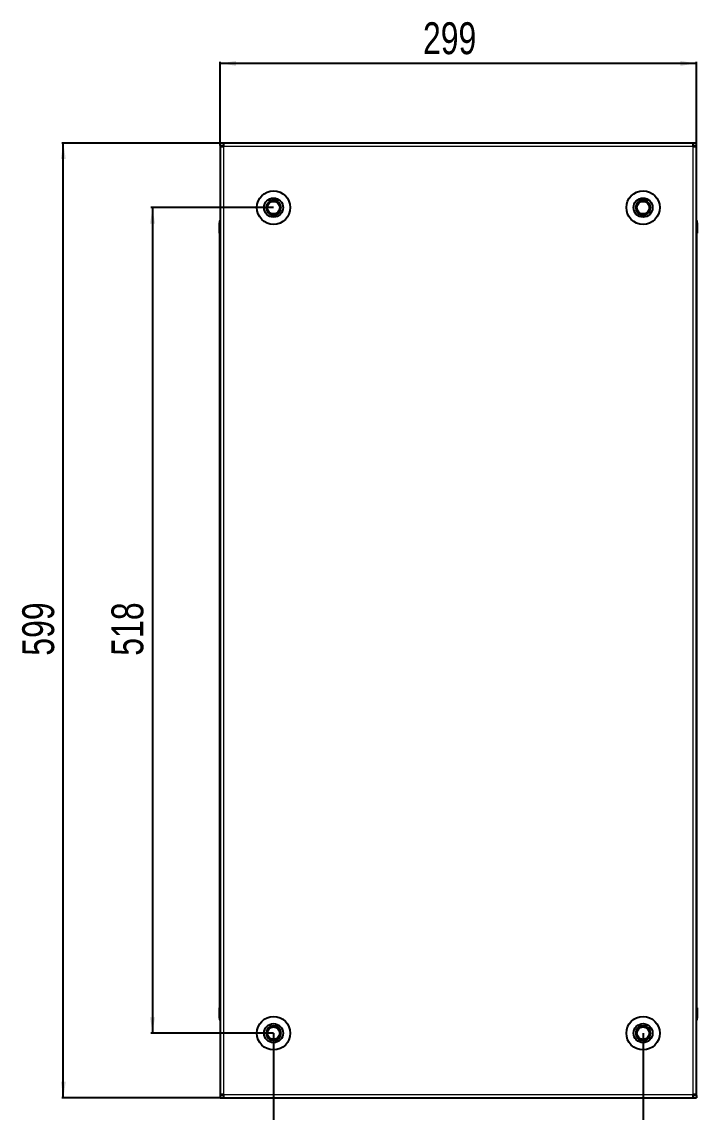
# Model space of a CAD drawing. Header units: millimetres. Extents: x 1014 to 2255, y 29 to 1140.
# Drawn here: x 1014 to 1438, y 385 to 1069 of the extents above; entities that cross this region are included whole.
import ezdxf

# ---------------------------------------------------------------- set-up
doc = ezdxf.new("R2010")
doc.units = ezdxf.units.MM
doc.layers.add('FORMAT', color=7, linetype='Continuous')
doc.styles.add('SLDTEXTSTYLE0', font='TXT', dxfattribs={"width": 0.75})
doc.dimstyles.new('SLDDIMSTYLE0', dxfattribs={"dimtxt": 20, "dimasz": 10, "dimexe": 0, "dimexo": 0.0625, "dimgap": 5, "dimtad": 2, "dimdec": 1, "dimrnd": 1e-09, "dimzin": 12, "dimdsep": 46, "dimtxsty": 'SLDTEXTSTYLE0', "dimsah": 1, "dimcen": 0.09, "dimadec": 0, "dimazin": 3, "dimtfac": 1, "dimtofl": 0, "dimtmove": 0, "dimatfit": 3, "dimfxl": 0, "dimfrac": 2, "dimtolj": 1, "dimtzin": 12, "dimarcsym": 0})

# ---------------------------------------------------------------- blocks, each defined once
blk = doc.blocks.new('_D')
at = {"layer": 'FORMAT'}
for p, q in [((1138.65, 993.07), (1039.15, 993.07)), ((1040.15, 394.07), (1040.15, 993.07)), ((1138.65, 394.07), (1039.15, 394.07))]:
    blk.add_line(p, q, dxfattribs=at)
for points in [[(1040.15, 993.07), (1038.62, 983.07), (1041.69, 983.07)], [(1040.15, 394.07), (1041.69, 404.07), (1038.62, 404.07)]]:
    blk.add_solid(points, dxfattribs=at)
at = {"layer": 'FORMAT', "insert": (1014.37, 671.4), "char_height": 20, "attachment_point": 1, "rotation": 90, "style": 'SLDTEXTSTYLE0'}
blk.add_mtext('599', dxfattribs=at)
blk = doc.blocks.new('_D_1')
at = {"layer": 'FORMAT'}
for p, q in [((1138.66, 993.08), (1138.66, 1044.07)), ((1437.66, 1043.07), (1138.66, 1043.07)), ((1437.66, 993.08), (1437.66, 1044.07))]:
    blk.add_line(p, q, dxfattribs=at)
for points in [[(1138.66, 1043.07), (1148.66, 1041.53), (1148.66, 1044.61)], [(1437.66, 1043.07), (1427.66, 1044.61), (1427.66, 1041.53)]]:
    blk.add_solid(points, dxfattribs=at)
at = {"layer": 'FORMAT', "insert": (1265.99, 1068.85), "char_height": 20, "attachment_point": 1, "style": 'SLDTEXTSTYLE0'}
blk.add_mtext('299', dxfattribs=at)
blk = doc.blocks.new('_D_2')
at = {"layer": 'FORMAT'}
for p, q in [((1172.16, 434.56), (1172.16, 343.07)), ((1404.16, 434.56), (1404.16, 343.07)), ((1172.16, 344.07), (1404.16, 344.07))]:
    blk.add_line(p, q, dxfattribs=at)
for points in [[(1172.16, 344.07), (1182.16, 342.53), (1182.16, 345.61)], [(1404.16, 344.07), (1394.16, 345.61), (1394.16, 342.53)]]:
    blk.add_solid(points, dxfattribs=at)
at = {"layer": 'FORMAT', "insert": (1265.99, 369.85), "char_height": 20, "attachment_point": 1, "style": 'SLDTEXTSTYLE0'}
blk.add_mtext('232', dxfattribs=at)
blk = doc.blocks.new('_D_3')
at = {"layer": 'FORMAT'}
for p, q in [((1172.15, 952.57), (1095.15, 952.57)), ((1096.15, 952.57), (1096.15, 434.57)), ((1172.15, 434.57), (1095.15, 434.57))]:
    blk.add_line(p, q, dxfattribs=at)
for points in [[(1096.15, 952.57), (1094.62, 942.57), (1097.69, 942.57)], [(1096.15, 434.57), (1097.69, 444.57), (1094.62, 444.57)]]:
    blk.add_solid(points, dxfattribs=at)
at = {"layer": 'FORMAT', "insert": (1070.37, 671.4), "char_height": 20, "attachment_point": 1, "rotation": 90, "style": 'SLDTEXTSTYLE0'}
blk.add_mtext('518', dxfattribs=at)

msp = doc.modelspace()

# ---------------------------------------------------------------- linework, layer by layer
at = {"color": 7, "linetype": 'Continuous', "lineweight": 25}
for p, q in [((1140.76, 993.07), (1138.66, 993.07)), ((1138.66, 991.57), (1138.66, 993.07)), ((1435.56, 993.07), (1140.76, 993.07)), ((1140.76, 993.07), (1140.76, 990.97)), ((1435.56, 990.97), (1435.56, 993.07)), ((1437.66, 993.07), (1435.56, 993.07)), ((1437.66, 991.57), (1437.66, 993.07)), ((1138.66, 991.57), (1140.76, 991.57)), ((1138.66, 991.57), (1138.66, 990.97)), ((1138.66, 990.97), (1138.66, 396.17)), ((1138.66, 990.97), (1140.76, 990.97)), ((1435.56, 991.57), (1437.66, 991.57)), ((1435.56, 990.97), (1437.66, 990.97)), ((1437.66, 990.97), (1437.66, 991.57)), ((1437.66, 396.17), (1437.66, 990.97)), ((1437.66, 944.39), (1437.66, 944.39)), ((1138.15, 943.07), (1138.15, 936.57)), ((1138.16, 936.57), (1138.16, 943.07)), ((1438.16, 943.07), (1438.16, 936.57)), ((1438.16, 936.57), (1438.16, 943.07)), ((1138.15, 936.57), (1138.16, 936.57)), ((1138.66, 936.57), (1138.16, 936.57)), ((1138.31, 936.57), (1138.31, 450.57)), ((1437.66, 936.57), (1438.16, 936.57)), ((1438.01, 450.57), (1438.01, 936.57)), ((1438.16, 936.57), (1438.16, 936.57)), ((1438.16, 936.57), (1438.16, 936.57)), ((1138.15, 444.07), (1138.15, 450.57)), ((1138.15, 450.57), (1138.16, 450.57)), ((1138.16, 450.57), (1138.16, 450.57)), ((1138.16, 450.57), (1138.16, 444.07)), ((1138.65, 450.57), (1138.16, 450.57)), ((1437.66, 450.57), (1438.16, 450.57)), ((1438.16, 450.57), (1438.16, 450.57)), ((1438.16, 444.07), (1438.16, 450.57)), ((1438.16, 450.57), (1438.16, 444.07)), ((1138.65, 442.75), (1138.65, 442.75)), ((1140.76, 396.17), (1138.66, 396.17)), ((1138.66, 396.17), (1138.66, 395.57)), ((1138.66, 395.57), (1138.66, 394.07)), ((1140.76, 395.57), (1138.66, 395.57)), ((1138.66, 394.07), (1140.76, 394.07)), ((1140.76, 396.17), (1140.76, 394.07)), ((1140.76, 394.07), (1435.56, 394.07)), ((1437.66, 396.17), (1435.56, 396.17)), ((1435.56, 394.07), (1435.56, 396.17)), ((1437.66, 395.57), (1435.56, 395.57)), ((1435.56, 394.07), (1437.66, 394.07)), ((1437.66, 395.57), (1437.66, 396.17)), ((1437.66, 395.57), (1437.66, 394.07))]:
    msp.add_line(p, q, dxfattribs=at)
at = {"color": 8, "linetype": 'Continuous', "lineweight": 18}
for p, q in [((1435.56, 990.97), (1140.76, 990.97)), ((1140.76, 990.97), (1140.76, 396.17)), ((1435.56, 396.17), (1435.56, 990.97)), ((1138.66, 943.07), (1138.16, 943.07)), ((1437.66, 943.07), (1438.16, 943.07)), ((1138.66, 444.07), (1138.16, 444.07)), ((1437.66, 444.07), (1438.16, 444.07)), ((1140.76, 396.17), (1435.56, 396.17))]:
    msp.add_line(p, q, dxfattribs=at)
at = {"color": 7, "linetype": 'Continuous', "lineweight": 25}
for centre, radius in [((1172.16, 952.57), 10.5), ((1172.16, 952.57), 6), ((1404.16, 952.57), 10.5), ((1404.16, 952.57), 6), ((1172.16, 952.57), 3.9), ((1404.16, 952.57), 3.9), ((1172.16, 434.57), 10.5), ((1404.16, 434.57), 10.5), ((1172.16, 434.57), 6), ((1172.16, 434.57), 3.9), ((1404.16, 434.57), 6), ((1404.16, 434.57), 3.9)]:
    msp.add_circle(centre, radius, dxfattribs=at)
for centre, radius, start, end in [((1172.16, 952.57), 4.62, 120, 180), ((1172.16, 952.57), 4.62, 180, 240), ((1172.16, 952.57), 4.62, 60, 120), ((1172.16, 952.57), 4.62, 360, 60), ((1172.16, 952.57), 4.62, 300, 360), ((1404.16, 952.57), 4.62, 120, 180), ((1404.16, 952.57), 4.62, 180, 240), ((1404.16, 952.57), 4.62, 60, 120), ((1404.16, 952.57), 4.62, 360, 60), ((1404.16, 952.57), 4.62, 300, 360), ((1140.16, 943.07), 2, 138.59038, 180), ((1172.16, 952.57), 4.62, 240, 300), ((1404.16, 952.57), 4.62, 240, 300), ((1436.16, 943.07), 2, 0, 41.40962), ((1140.16, 444.07), 2, 180, 221.39416), ((1172.16, 434.57), 4.62, 120, 180), ((1172.16, 434.57), 4.62, 60, 120), ((1172.16, 434.57), 4.62, 360, 60), ((1404.16, 434.57), 4.62, 120, 180), ((1404.16, 434.57), 4.62, 60, 120), ((1404.16, 434.57), 4.62, 360, 60), ((1436.16, 444.07), 2, 318.57492, 360), ((1436.16, 444.07), 2, 318.59038, 0), ((1172.16, 434.57), 4.62, 180, 240), ((1172.16, 434.57), 4.62, 300, 360), ((1404.16, 434.57), 4.62, 180, 240), ((1404.16, 434.57), 4.62, 300, 360), ((1172.16, 434.57), 4.62, 240, 300), ((1404.16, 434.57), 4.62, 240, 300)]:
    msp.add_arc(centre, radius, start, end, dxfattribs=at)
for points, knots in [([(1167.54, 952.57), (1167.87, 953.14), (1168.43, 954.12), (1169.25, 955.55), (1169.66, 956.26), (1169.85, 956.57)], [0, 0, 0, 0, 0.439131, 0.751378, 1, 1, 1, 1]), ([(1169.85, 948.57), (1169.51, 949.14), (1168.95, 950.12), (1168.13, 951.55), (1167.72, 952.26), (1167.54, 952.57)], [0, 0, 0, 0, 0.4391308, 0.7513783, 1, 1, 1, 1]), ([(1169.85, 956.57), (1170.05, 956.57), (1170.75, 956.57), (1172.06, 956.57), (1173.45, 956.57), (1174.2, 956.57), (1174.46, 956.57)], [0, 0, 0, 0, 0.139329, 0.48527, 0.816356, 1, 1, 1, 1]), ([(1174.46, 956.57), (1174.8, 956), (1175.36, 955.02), (1176.18, 953.59), (1176.59, 952.89), (1176.77, 952.57)], [0, 0, 0, 0, 0.439131, 0.751378, 1, 1, 1, 1]), ([(1176.77, 952.57), (1176.44, 952), (1175.88, 951.02), (1175.06, 949.59), (1174.65, 948.89), (1174.46, 948.57)], [0, 0, 0, 0, 0.439131, 0.751378, 1, 1, 1, 1]), ([(1399.54, 952.57), (1399.87, 953.14), (1400.43, 954.12), (1401.25, 955.55), (1401.66, 956.26), (1401.85, 956.57)], [0, 0, 0, 0, 0.439131, 0.751378, 1, 1, 1, 1]), ([(1401.85, 948.57), (1401.51, 949.14), (1400.95, 950.12), (1400.13, 951.55), (1399.72, 952.26), (1399.54, 952.57)], [0, 0, 0, 0, 0.4391308, 0.7513783, 1, 1, 1, 1]), ([(1401.85, 956.57), (1402.05, 956.57), (1402.75, 956.57), (1404.06, 956.57), (1405.45, 956.57), (1406.2, 956.57), (1406.46, 956.57)], [0, 0, 0, 0, 0.139329, 0.48527, 0.816356, 1, 1, 1, 1]), ([(1406.46, 956.57), (1406.8, 956), (1407.36, 955.02), (1408.18, 953.59), (1408.59, 952.89), (1408.77, 952.57)], [0, 0, 0, 0, 0.439131, 0.751378, 1, 1, 1, 1]), ([(1408.77, 952.57), (1408.44, 952), (1407.88, 951.02), (1407.06, 949.59), (1406.65, 948.89), (1406.46, 948.57)], [0, 0, 0, 0, 0.439131, 0.751378, 1, 1, 1, 1]), ([(1174.46, 948.57), (1174.2, 948.57), (1173.45, 948.57), (1172.06, 948.57), (1170.75, 948.57), (1170.05, 948.57), (1169.85, 948.57)], [0, 0, 0, 0, 0.183644, 0.51473, 0.860671, 1, 1, 1, 1]), ([(1406.46, 948.57), (1406.2, 948.57), (1405.45, 948.57), (1404.06, 948.57), (1402.75, 948.57), (1402.05, 948.57), (1401.85, 948.57)], [0, 0, 0, 0, 0.183644, 0.51473, 0.860671, 1, 1, 1, 1]), ([(1167.54, 434.57), (1167.87, 435.14), (1168.43, 436.12), (1169.25, 437.55), (1169.66, 438.26), (1169.85, 438.57)], [0, 0, 0, 0, 0.439131, 0.751378, 1, 1, 1, 1]), ([(1169.85, 438.57), (1170.05, 438.57), (1170.75, 438.57), (1172.06, 438.57), (1173.45, 438.57), (1174.2, 438.57), (1174.46, 438.57)], [0, 0, 0, 0, 0.139329, 0.48527, 0.816356, 1, 1, 1, 1]), ([(1174.46, 438.57), (1174.8, 438), (1175.36, 437.02), (1176.18, 435.59), (1176.59, 434.89), (1176.77, 434.57)], [0, 0, 0, 0, 0.439131, 0.751378, 1, 1, 1, 1]), ([(1399.54, 434.57), (1399.87, 435.14), (1400.43, 436.12), (1401.25, 437.55), (1401.66, 438.26), (1401.85, 438.57)], [0, 0, 0, 0, 0.439131, 0.751378, 1, 1, 1, 1]), ([(1401.85, 438.57), (1402.05, 438.57), (1402.75, 438.57), (1404.06, 438.57), (1405.45, 438.57), (1406.2, 438.57), (1406.46, 438.57)], [0, 0, 0, 0, 0.139329, 0.48527, 0.816356, 1, 1, 1, 1]), ([(1406.46, 438.57), (1406.8, 438), (1407.36, 437.02), (1408.18, 435.59), (1408.59, 434.89), (1408.77, 434.57)], [0, 0, 0, 0, 0.439131, 0.751378, 1, 1, 1, 1]), ([(1169.85, 430.57), (1169.51, 431.14), (1168.95, 432.12), (1168.13, 433.55), (1167.72, 434.26), (1167.54, 434.57)], [0, 0, 0, 0, 0.4391308, 0.7513783, 1, 1, 1, 1]), ([(1176.77, 434.57), (1176.44, 434), (1175.88, 433.02), (1175.06, 431.59), (1174.65, 430.89), (1174.46, 430.57)], [0, 0, 0, 0, 0.439131, 0.751378, 1, 1, 1, 1]), ([(1401.85, 430.57), (1401.51, 431.14), (1400.95, 432.12), (1400.13, 433.55), (1399.72, 434.26), (1399.54, 434.57)], [0, 0, 0, 0, 0.4391308, 0.7513783, 1, 1, 1, 1]), ([(1408.77, 434.57), (1408.44, 434), (1407.88, 433.02), (1407.06, 431.59), (1406.65, 430.89), (1406.46, 430.57)], [0, 0, 0, 0, 0.439131, 0.751378, 1, 1, 1, 1]), ([(1174.46, 430.57), (1174.2, 430.57), (1173.45, 430.57), (1172.06, 430.57), (1170.75, 430.57), (1170.05, 430.57), (1169.85, 430.57)], [0, 0, 0, 0, 0.183644, 0.51473, 0.860671, 1, 1, 1, 1]), ([(1406.46, 430.57), (1406.2, 430.57), (1405.45, 430.57), (1404.06, 430.57), (1402.75, 430.57), (1402.05, 430.57), (1401.85, 430.57)], [0, 0, 0, 0, 0.183644, 0.51473, 0.860671, 1, 1, 1, 1])]:
    msp.add_open_spline(points, degree=3, knots=knots, dxfattribs=at)

# ---------------------------------------------------------------- dimensions: what is measured, and where the dimension line sits
at = {"layer": 'FORMAT'}
dim = msp.add_linear_dim(base=(1138.66, 1043.07), p1=(1437.66, 993.07), p2=(1138.66, 993.07), dimstyle='SLDDIMSTYLE0', dxfattribs=at)
dim.commit()
dim.dimension.update_dxf_attribs({"geometry": '_D_1', "text_midpoint": (1288.16, 1043.07), "dimtype": 160})
for base, p1, p2, angle, picture, middle in [((1040.15, 993.07), (1138.66, 394.07), (1138.66, 993.07), 90, '_D', (1040.15, 693.57)), ((1096.15, 434.57), (1172.16, 952.57), (1172.16, 434.57), 90, '_D_3', (1096.15, 693.57)), ((1404.16, 344.07), (1172.16, 434.57), (1404.16, 434.57), 0, '_D_2', (1288.16, 344.07))]:
    dim = msp.add_linear_dim(base=base, p1=p1, p2=p2, angle=angle, dimstyle='SLDDIMSTYLE0', dxfattribs=at)
    dim.commit()
    dim.dimension.update_dxf_attribs({"geometry": picture, "text_midpoint": middle, "dimtype": 160})

doc.saveas('drawing.dxf')
